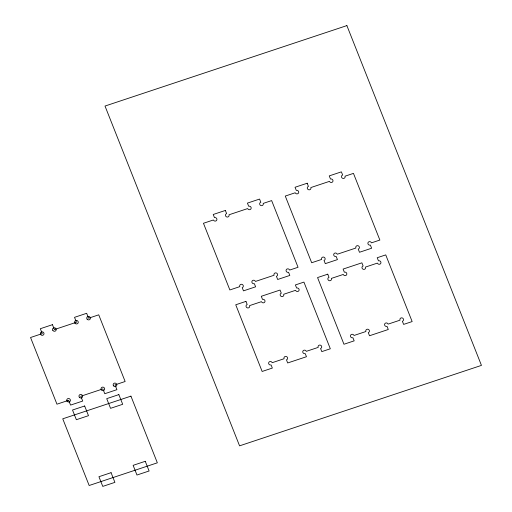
<?xml version="1.0" encoding="UTF-8"?>
<svg xmlns="http://www.w3.org/2000/svg" width="512" height="512" viewBox="0 0 512 512"><rect width="100%" height="100%" fill="white"/><g stroke="black" fill="none" stroke-linecap="round" stroke-linejoin="round"><path stroke-width="0.77" d="M346.886 25.6L105.011 106.054L239.571 445.843L481.453 365.389L346.886 25.6M225.363 210.445L213.229 214.483L214.483 217.651A1.843 1.741 24 0 1 216.794 218.79A1.843 1.741 24 0 1 215.77 220.998A1.843 1.741 24 0 1 213.408 219.968L203.456 223.277L229.862 289.952L239.814 286.643A1.843 1.741 24 0 1 240.781 284.378A1.843 1.741 24 0 1 243.174 285.408A1.843 1.741 24 0 1 242.214 287.674L243.475 290.861L255.61 286.822L254.355 283.648A1.843 1.741 24 0 1 251.987 282.534A1.843 1.741 24 0 1 253.062 280.301A1.843 1.741 24 0 1 255.418 281.453L274.074 275.251A1.843 1.741 24 0 1 275.072 272.986A1.843 1.741 24 0 1 277.459 274.061A1.843 1.741 24 0 1 276.416 276.307L277.677 279.482L289.811 275.443L288.557 272.269A1.843 1.741 24 0 1 286.182 271.155A1.843 1.741 24 0 1 287.264 268.928A1.843 1.741 24 0 1 289.613 270.08L298.048 267.277L271.642 200.595L263.206 203.405A1.843 1.741 24 0 1 262.106 205.594A1.843 1.741 24 0 1 259.77 204.461A1.843 1.741 24 0 1 260.826 202.246L259.565 199.072L247.43 203.104L248.685 206.285A1.843 1.741 24 0 1 251.046 207.366A1.843 1.741 24 0 1 250.048 209.6A1.843 1.741 24 0 1 247.667 208.57L229.011 214.778A1.843 1.741 24 0 1 227.904 216.966A1.843 1.741 24 0 1 225.574 215.834A1.843 1.741 24 0 1 226.624 213.619L225.363 210.445M307.187 183.232L295.046 187.264L296.301 190.438A1.843 1.741 24 0 1 298.618 191.571A1.843 1.741 24 0 1 297.587 193.779A1.843 1.741 24 0 1 295.226 192.755L285.28 196.064L311.68 262.739L321.632 259.43A1.843 1.741 24 0 1 322.598 257.165A1.843 1.741 24 0 1 324.998 258.189A1.843 1.741 24 0 1 324.032 260.461L325.293 263.642L337.434 259.61L336.173 256.429A1.843 1.741 24 0 1 333.805 255.315A1.843 1.741 24 0 1 334.88 253.088A1.843 1.741 24 0 1 337.235 254.24L355.891 248.032A1.843 1.741 24 0 1 356.89 245.766A1.843 1.741 24 0 1 359.277 246.842A1.843 1.741 24 0 1 358.24 249.094L359.494 252.269L371.629 248.23L370.374 245.056A1.843 1.741 24 0 1 368.006 243.942A1.843 1.741 24 0 1 369.082 241.709A1.843 1.741 24 0 1 371.437 242.861L379.866 240.058L353.459 173.382L345.03 176.186A1.843 1.741 24 0 1 343.923 178.374A1.843 1.741 24 0 1 341.594 177.248A1.843 1.741 24 0 1 342.643 175.027L341.382 171.853L329.248 175.891L330.509 179.066A1.843 1.741 24 0 1 332.864 180.147A1.843 1.741 24 0 1 331.866 182.387A1.843 1.741 24 0 1 329.485 181.357L310.829 187.565A1.843 1.741 24 0 1 309.722 189.754A1.843 1.741 24 0 1 307.392 188.621A1.843 1.741 24 0 1 308.442 186.406L307.187 183.232M52.454 324.678L40.32 328.717L42.259 333.613L30.547 337.51L56.954 404.186L68.666 400.294L70.566 405.094L82.707 401.056L80.8 396.256L102.867 388.915L104.768 393.715L116.902 389.677L115.002 384.877L125.139 381.51L98.733 314.829L88.595 318.202L86.656 313.299L74.522 317.338L76.461 322.24L54.4 329.574L52.454 324.678M245.946 301.389L235.738 304.787L262.144 371.462L272.346 368.07L271.104 364.928A1.843 1.741 24 0 1 268.749 363.808A1.843 1.741 24 0 1 269.805 361.581A1.843 1.741 24 0 1 272.166 362.701L284.083 358.733A1.843 1.741 24 0 1 285.126 356.499A1.843 1.741 24 0 1 287.494 357.6A1.843 1.741 24 0 1 286.451 359.834L287.686 362.963L306.464 356.723L305.216 353.581A1.843 1.741 24 0 1 302.867 352.448A1.843 1.741 24 0 1 303.942 350.227A1.843 1.741 24 0 1 306.291 351.354L318.202 347.392A1.843 1.741 24 0 1 319.245 345.158A1.843 1.741 24 0 1 321.606 346.259A1.843 1.741 24 0 1 320.563 348.493L321.805 351.616L330.323 348.781L303.923 282.106L295.398 284.941L296.64 288.077A1.843 1.741 24 0 1 299.002 289.178A1.843 1.741 24 0 1 297.958 291.411A1.843 1.741 24 0 1 295.597 290.31L283.686 294.272A1.843 1.741 24 0 1 282.662 296.506A1.843 1.741 24 0 1 280.288 295.43A1.843 1.741 24 0 1 281.299 293.19L280.058 290.048L261.286 296.288L262.522 299.418A1.843 1.741 24 0 1 264.89 300.518A1.843 1.741 24 0 1 263.846 302.752A1.843 1.741 24 0 1 261.478 301.651L249.562 305.619A1.843 1.741 24 0 1 248.531 307.859A1.843 1.741 24 0 1 246.157 306.778A1.843 1.741 24 0 1 247.187 304.531L245.946 301.389M327.763 274.176L317.555 277.568L343.962 344.25L354.17 340.851L352.922 337.709A1.843 1.741 24 0 1 350.566 336.595A1.843 1.741 24 0 1 351.629 334.368A1.843 1.741 24 0 1 353.984 335.482L365.901 331.52A1.843 1.741 24 0 1 366.95 329.286A1.843 1.741 24 0 1 369.312 330.381A1.843 1.741 24 0 1 368.269 332.621L369.51 335.75L388.282 329.504L387.034 326.362A1.843 1.741 24 0 1 384.685 325.235A1.843 1.741 24 0 1 385.76 323.014A1.843 1.741 24 0 1 388.109 324.134L400.019 320.173A1.843 1.741 24 0 1 401.062 317.939A1.843 1.741 24 0 1 403.424 319.04A1.843 1.741 24 0 1 402.381 321.274L403.622 324.403L412.147 321.568L385.741 254.893L377.216 257.728L378.458 260.864A1.843 1.741 24 0 1 380.819 261.958A1.843 1.741 24 0 1 379.776 264.198A1.843 1.741 24 0 1 377.414 263.098L365.504 267.059A1.843 1.741 24 0 1 364.48 269.293A1.843 1.741 24 0 1 362.106 268.218A1.843 1.741 24 0 1 363.117 265.971L361.875 262.829L343.104 269.075L344.346 272.205A1.843 1.741 24 0 1 346.707 273.306A1.843 1.741 24 0 1 345.664 275.539A1.843 1.741 24 0 1 343.296 274.438L331.379 278.406A1.843 1.741 24 0 1 330.349 280.646A1.843 1.741 24 0 1 327.981 279.558A1.843 1.741 24 0 1 329.005 277.318L327.763 274.176M84.659 405.984L72.518 410.022L76.358 419.712L88.493 415.674L84.659 405.984M118.854 394.611L106.72 398.65L110.554 408.333L122.694 404.294L118.854 394.611M130.931 396.141L62.752 418.816L89.158 485.498L157.338 462.816L130.931 396.141M111.066 472.678L98.931 476.717L102.765 486.4L114.906 482.362L111.066 472.678M145.267 461.299L133.133 465.338L136.966 475.027L149.101 470.989L145.267 461.299M67.11 401.242A1.843 1.741 24 0 0 70.259 401.037A1.843 1.741 24 0 0 68.39 398.502A1.843 1.741 24 0 0 67.11 401.242M74.963 323.162A1.843 1.741 24 0 0 78.112 322.957A1.843 1.741 24 0 0 76.243 320.422A1.843 1.741 24 0 0 74.963 323.162M87.098 319.123A1.843 1.741 24 0 0 90.246 318.925A1.843 1.741 24 0 0 88.378 316.39A1.843 1.741 24 0 0 87.098 319.123M40.698 334.547A1.843 1.741 24 0 0 43.846 334.349A1.843 1.741 24 0 0 41.978 331.814A1.843 1.741 24 0 0 40.698 334.547M52.902 330.502A1.843 1.741 24 0 0 56.045 330.298A1.843 1.741 24 0 0 54.176 327.763A1.843 1.741 24 0 0 52.902 330.502M79.309 397.19A1.843 1.741 24 0 0 82.458 396.992A1.843 1.741 24 0 0 80.589 394.458A1.843 1.741 24 0 0 79.309 397.19M113.51 385.818A1.843 1.741 24 0 0 116.659 385.613A1.843 1.741 24 0 0 114.79 383.078A1.843 1.741 24 0 0 113.51 385.818M101.376 389.85A1.843 1.741 24 0 0 104.525 389.651A1.843 1.741 24 0 0 102.656 387.117A1.843 1.741 24 0 0 101.376 389.85"/></g></svg>
